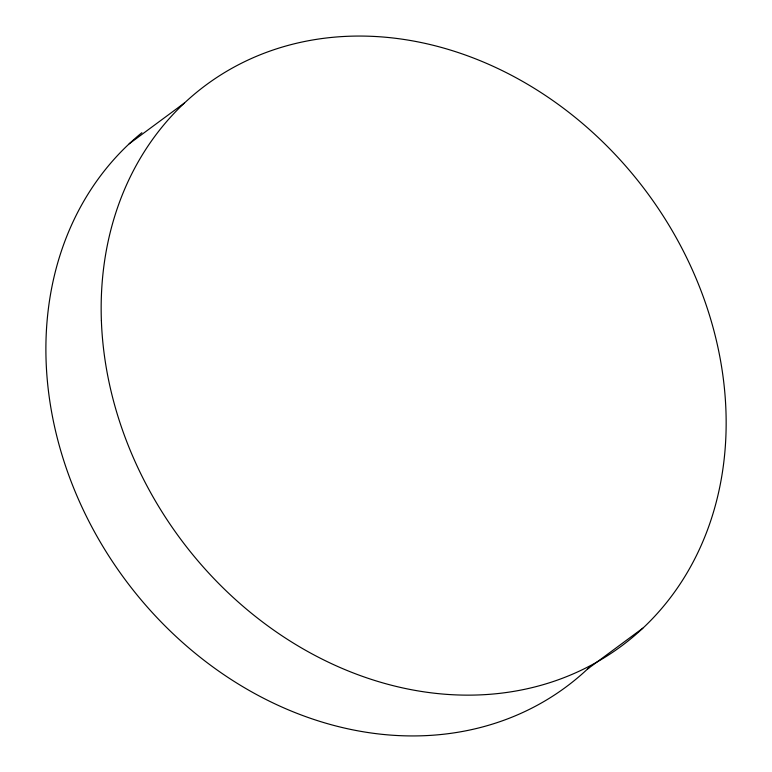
<?xml version="1.0" encoding="UTF-8"?>
<svg xmlns="http://www.w3.org/2000/svg" width="772" height="772" viewBox="0 0 772 772"><rect width="100%" height="100%" fill="white"/><g stroke="black" fill="none" stroke-linecap="round" stroke-linejoin="round"><path stroke-width="1.16" d="M129.214 143.795L184.431 102.994M587.569 669.006L642.787 628.205M589.277 667.384A349.06 290.542 53.5 0 1 140.369 598.956A349.06 290.542 53.5 0 1 141.884 132.707M101.383 320.737A349.06 290.542 53.5 0 0 580.013 670.81A349.06 290.542 53.5 0 0 559.439 105.262A349.06 290.542 53.5 0 0 101.383 320.737"/></g></svg>
